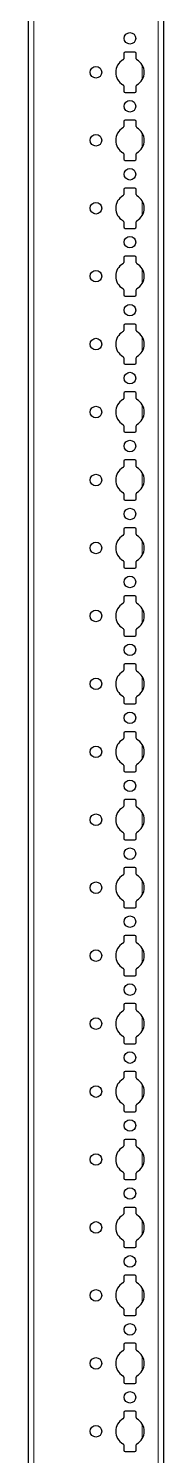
# Model space of a CAD drawing. Header units: millimetres. Extents: x -199 to 3854, y -2247 to 1507.
# Drawn here: x 3255 to 3305, y -336 to 189 of the extents above; entities that cross this region are included whole.
import ezdxf

# ---------------------------------------------------------------- set-up
doc = ezdxf.new("R2010")
doc.units = ezdxf.units.MM

msp = doc.modelspace()

# ---------------------------------------------------------------- linework, layer by layer
at = {"color": 7, "linetype": 'Continuous', "lineweight": 25}
for p, q in [((3254.87, -851.79), (3254.87, 647.21)), ((3304.57, 647.21), (3304.57, -851.79)), ((3289.92, 179.61), (3289.92, 177.73)), ((3294.02, 180.11), (3290.42, 180.11)), ((3294.52, 177.73), (3294.52, 179.61)), ((3289.92, 167.68), (3289.92, 165.81)), ((3290.42, 165.31), (3294.02, 165.31)), ((3294.52, 165.81), (3294.52, 167.68)), ((3289.92, 154.61), (3289.92, 152.73)), ((3294.02, 155.11), (3290.42, 155.11)), ((3294.52, 152.73), (3294.52, 154.61)), ((3289.92, 142.68), (3289.92, 140.81)), ((3294.52, 140.81), (3294.52, 142.68)), ((3290.42, 140.31), (3294.02, 140.31)), ((3289.92, 129.61), (3289.92, 127.73)), ((3294.02, 130.11), (3290.42, 130.11)), ((3294.52, 127.73), (3294.52, 129.61)), ((3289.92, 117.68), (3289.92, 115.81)), ((3294.52, 115.81), (3294.52, 117.68)), ((3290.42, 115.31), (3294.02, 115.31)), ((3294.02, 105.11), (3290.42, 105.11)), ((3289.92, 104.61), (3289.92, 102.73)), ((3294.52, 102.73), (3294.52, 104.61)), ((3289.92, 92.68), (3289.92, 90.81)), ((3290.42, 90.31), (3294.02, 90.31)), ((3294.52, 90.81), (3294.52, 92.68)), ((3289.92, 79.61), (3289.92, 77.73)), ((3294.02, 80.11), (3290.42, 80.11)), ((3294.52, 77.73), (3294.52, 79.61)), ((3289.92, 67.68), (3289.92, 65.81)), ((3290.42, 65.31), (3294.02, 65.31)), ((3294.52, 65.81), (3294.52, 67.68)), ((3289.92, 54.61), (3289.92, 52.73)), ((3294.02, 55.11), (3290.42, 55.11)), ((3294.52, 52.73), (3294.52, 54.61)), ((3289.92, 42.68), (3289.92, 40.81)), ((3294.52, 40.81), (3294.52, 42.68)), ((3290.42, 40.31), (3294.02, 40.31)), ((3289.92, 29.61), (3289.92, 27.73)), ((3294.02, 30.11), (3290.42, 30.11)), ((3294.52, 27.73), (3294.52, 29.61)), ((3289.92, 17.68), (3289.92, 15.81)), ((3294.52, 15.81), (3294.52, 17.68)), ((3290.42, 15.31), (3294.02, 15.31)), ((3289.92, 4.61), (3289.92, 2.73)), ((3294.02, 5.11), (3290.42, 5.11)), ((3294.52, 2.73), (3294.52, 4.61)), ((3289.92, -7.32), (3289.92, -9.19)), ((3290.42, -9.69), (3294.02, -9.69)), ((3294.52, -9.19), (3294.52, -7.32)), ((3289.92, -20.39), (3289.92, -22.27)), ((3294.02, -19.89), (3290.42, -19.89)), ((3294.52, -22.27), (3294.52, -20.39)), ((3289.92, -32.32), (3289.92, -34.19)), ((3290.42, -34.69), (3294.02, -34.69)), ((3294.52, -34.19), (3294.52, -32.32)), ((3289.92, -45.39), (3289.92, -47.27)), ((3294.02, -44.89), (3290.42, -44.89)), ((3294.52, -47.27), (3294.52, -45.39)), ((3289.92, -57.32), (3289.92, -59.19)), ((3294.52, -59.19), (3294.52, -57.32)), ((3290.42, -59.69), (3294.02, -59.69)), ((3289.92, -70.39), (3289.92, -72.27)), ((3294.02, -69.89), (3290.42, -69.89)), ((3294.52, -72.27), (3294.52, -70.39)), ((3289.92, -82.32), (3289.92, -84.19)), ((3294.52, -84.19), (3294.52, -82.32)), ((3290.42, -84.69), (3294.02, -84.69)), ((3289.92, -95.39), (3289.92, -97.27)), ((3294.02, -94.89), (3290.42, -94.89)), ((3294.52, -97.27), (3294.52, -95.39)), ((3289.92, -107.32), (3289.92, -109.19)), ((3290.42, -109.69), (3294.02, -109.69)), ((3294.52, -109.19), (3294.52, -107.32)), ((3289.92, -120.39), (3289.92, -122.27)), ((3294.02, -119.89), (3290.42, -119.89)), ((3294.52, -122.27), (3294.52, -120.39)), ((3289.92, -132.32), (3289.92, -134.19)), ((3290.42, -134.69), (3294.02, -134.69)), ((3294.52, -134.19), (3294.52, -132.32)), ((3289.92, -145.39), (3289.92, -147.27)), ((3294.02, -144.89), (3290.42, -144.89)), ((3294.52, -147.27), (3294.52, -145.39)), ((3289.92, -157.32), (3289.92, -159.19)), ((3294.52, -159.19), (3294.52, -157.32)), ((3290.42, -159.69), (3294.02, -159.69)), ((3289.92, -170.39), (3289.92, -172.27)), ((3294.02, -169.89), (3290.42, -169.89)), ((3294.52, -172.27), (3294.52, -170.39)), ((3289.92, -182.32), (3289.92, -184.19)), ((3294.52, -184.19), (3294.52, -182.32)), ((3290.42, -184.69), (3294.02, -184.69)), ((3289.92, -195.39), (3289.92, -197.27)), ((3294.02, -194.89), (3290.42, -194.89)), ((3294.52, -197.27), (3294.52, -195.39)), ((3289.92, -207.32), (3289.92, -209.19)), ((3290.42, -209.69), (3294.02, -209.69)), ((3294.52, -209.19), (3294.52, -207.32)), ((3289.92, -220.39), (3289.92, -222.27)), ((3294.02, -219.89), (3290.42, -219.89)), ((3294.52, -222.27), (3294.52, -220.39)), ((3289.92, -232.32), (3289.92, -234.19)), ((3290.42, -234.69), (3294.02, -234.69)), ((3294.52, -234.19), (3294.52, -232.32)), ((3289.92, -245.39), (3289.92, -247.27)), ((3294.02, -244.89), (3290.42, -244.89)), ((3294.52, -247.27), (3294.52, -245.39)), ((3289.92, -257.32), (3289.92, -259.19)), ((3290.42, -259.69), (3294.02, -259.69)), ((3294.52, -259.19), (3294.52, -257.32)), ((3289.92, -270.39), (3289.92, -272.27)), ((3294.02, -269.89), (3290.42, -269.89)), ((3294.52, -272.27), (3294.52, -270.39)), ((3289.92, -282.32), (3289.92, -284.19)), ((3294.52, -284.19), (3294.52, -282.32)), ((3290.42, -284.69), (3294.02, -284.69)), ((3289.92, -295.39), (3289.92, -297.27)), ((3294.02, -294.89), (3290.42, -294.89)), ((3294.52, -297.27), (3294.52, -295.39)), ((3289.92, -307.32), (3289.92, -309.19)), ((3290.42, -309.69), (3294.02, -309.69)), ((3294.52, -309.19), (3294.52, -307.32)), ((3294.02, -319.89), (3290.42, -319.89)), ((3289.92, -320.39), (3289.92, -322.27)), ((3294.52, -322.27), (3294.52, -320.39)), ((3289.92, -332.32), (3289.92, -334.19)), ((3290.42, -334.69), (3294.02, -334.69)), ((3294.52, -334.19), (3294.52, -332.32))]:
    msp.add_line(p, q, dxfattribs=at)
at = {"color": 8, "linetype": 'Continuous', "lineweight": 18}
for p, q in [((3256.87, 647.21), (3256.87, -851.79)), ((3302.57, -851.79), (3302.57, 647.21)), ((3296.72, 170), (3296.72, 175.41)), ((3296.72, 145), (3296.72, 150.41)), ((3296.72, 120), (3296.72, 125.41)), ((3296.72, 95), (3296.72, 100.41)), ((3296.72, 70), (3296.72, 75.41)), ((3296.72, 45), (3296.72, 50.41)), ((3296.72, 20), (3296.72, 25.41)), ((3296.72, -5), (3296.72, 0.41)), ((3296.72, -30), (3296.72, -24.59)), ((3296.72, -55), (3296.72, -49.59)), ((3296.72, -80), (3296.72, -74.59)), ((3296.72, -105), (3296.72, -99.59)), ((3296.72, -130), (3296.72, -124.59)), ((3296.72, -155), (3296.72, -149.59)), ((3296.72, -180), (3296.72, -174.59)), ((3296.72, -205), (3296.72, -199.59)), ((3296.72, -230), (3296.72, -224.59)), ((3296.72, -255), (3296.72, -249.59)), ((3296.72, -280), (3296.72, -274.59)), ((3296.72, -305), (3296.72, -299.59)), ((3296.72, -330), (3296.72, -324.59))]:
    msp.add_line(p, q, dxfattribs=at)
at = {"color": 7, "linetype": 'Continuous', "lineweight": 25}
for centre, radius in [((3292.22, 185.21), 2.12), ((3279.72, 172.71), 2.13), ((3292.22, 160.21), 2.12), ((3279.72, 147.71), 2.13), ((3292.22, 135.21), 2.12), ((3279.72, 122.71), 2.13), ((3292.22, 110.21), 2.12), ((3279.72, 97.71), 2.13), ((3292.22, 85.21), 2.12), ((3279.72, 72.71), 2.13), ((3292.22, 60.21), 2.12), ((3279.72, 47.71), 2.13), ((3292.22, 35.21), 2.12), ((3279.72, 22.71), 2.13), ((3292.22, 10.21), 2.12), ((3279.72, -2.29), 2.13), ((3292.22, -14.79), 2.12), ((3279.72, -27.29), 2.13), ((3292.22, -39.79), 2.12), ((3279.72, -52.29), 2.13), ((3292.22, -64.79), 2.12), ((3279.72, -77.29), 2.13), ((3292.22, -89.79), 2.12), ((3279.72, -102.29), 2.13), ((3292.22, -114.79), 2.12), ((3279.72, -127.29), 2.13), ((3292.22, -139.79), 2.12), ((3279.72, -152.29), 2.13), ((3292.22, -164.79), 2.12), ((3279.72, -177.29), 2.13), ((3292.22, -189.79), 2.12), ((3279.72, -202.29), 2.13), ((3292.22, -214.79), 2.12), ((3279.72, -227.29), 2.13), ((3292.22, -239.79), 2.12), ((3279.72, -252.29), 2.13), ((3292.22, -264.79), 2.12), ((3279.72, -277.29), 2.13), ((3292.22, -289.79), 2.12), ((3279.72, -302.29), 2.13), ((3292.22, -314.79), 2.12), ((3279.72, -327.29), 2.13)]:
    msp.add_circle(centre, radius, dxfattribs=at)
for centre, radius, start, end in [((3290.42, 179.61), 0.5, 90, 180), ((3294.02, 179.61), 0.5, 360, 90), ((3292.22, 172.71), 5.25, 119.1407, 240.8593), ((3289.42, 177.73), 0.5, 299.1407, 0), ((3295.02, 177.73), 0.5, 180, 240.8593), ((3292.22, 172.71), 5.25, 299.1407, 60.8593), ((3289.42, 167.68), 0.5, 0, 60.8593), ((3295.02, 167.68), 0.5, 119.1407, 180), ((3290.42, 165.81), 0.5, 180, 270), ((3294.02, 165.81), 0.5, 270, 0), ((3292.22, 147.71), 5.25, 119.1407, 240.8593), ((3289.42, 152.73), 0.5, 299.1407, 0), ((3290.42, 154.61), 0.5, 90, 180), ((3294.02, 154.61), 0.5, 360, 90), ((3295.02, 152.73), 0.5, 180, 240.8593), ((3292.22, 147.71), 5.25, 299.1407, 60.8593), ((3289.42, 142.68), 0.5, 0, 60.8593), ((3295.02, 142.68), 0.5, 119.1407, 180), ((3290.42, 140.81), 0.5, 180, 270), ((3294.02, 140.81), 0.5, 270, 0), ((3292.22, 122.71), 5.25, 119.1407, 240.8593), ((3289.42, 127.73), 0.5, 299.1407, 0), ((3290.42, 129.61), 0.5, 90, 180), ((3294.02, 129.61), 0.5, 0, 90), ((3295.02, 127.73), 0.5, 180, 240.8593), ((3292.22, 122.71), 5.25, 299.1407, 60.8593), ((3289.42, 117.68), 0.5, 0, 60.8593), ((3290.42, 115.81), 0.5, 180, 270), ((3294.02, 115.81), 0.5, 270, 0), ((3295.02, 117.68), 0.5, 119.1407, 180), ((3290.42, 104.61), 0.5, 90, 180), ((3294.02, 104.61), 0.5, 0, 90), ((3292.22, 97.71), 5.25, 119.1407, 240.8593), ((3289.42, 102.73), 0.5, 299.1407, 0), ((3295.02, 102.73), 0.5, 180, 240.8593), ((3292.22, 97.71), 5.25, 299.1407, 60.8593), ((3289.42, 92.68), 0.5, 0, 60.8593), ((3290.42, 90.81), 0.5, 180, 270), ((3294.02, 90.81), 0.5, 270, 0), ((3295.02, 92.68), 0.5, 119.1407, 180), ((3290.42, 79.61), 0.5, 90, 180), ((3294.02, 79.61), 0.5, 0, 90), ((3292.22, 72.71), 5.25, 119.1407, 240.8593), ((3289.42, 77.73), 0.5, 299.1407, 0), ((3295.02, 77.73), 0.5, 180, 240.8593), ((3292.22, 72.71), 5.25, 299.1407, 60.8593), ((3289.42, 67.68), 0.5, 0, 60.8593), ((3290.42, 65.81), 0.5, 180, 270), ((3294.02, 65.81), 0.5, 270, 0), ((3295.02, 67.68), 0.5, 119.1407, 180), ((3289.42, 52.73), 0.5, 299.1407, 0), ((3290.42, 54.61), 0.5, 90, 180), ((3294.02, 54.61), 0.5, 0, 90), ((3295.02, 52.73), 0.5, 180, 240.8593), ((3292.22, 47.71), 5.25, 119.1407, 240.8593), ((3292.22, 47.71), 5.25, 299.1407, 60.8593), ((3289.42, 42.68), 0.5, 0, 60.8593), ((3295.02, 42.68), 0.5, 119.1407, 180), ((3290.42, 40.81), 0.5, 180, 270), ((3294.02, 40.81), 0.5, 270, 0), ((3292.22, 22.71), 5.25, 119.1407, 240.8593), ((3289.42, 27.73), 0.5, 299.1407, 0), ((3290.42, 29.61), 0.5, 90, 180), ((3294.02, 29.61), 0.5, 0, 90), ((3295.02, 27.73), 0.5, 180, 240.8593), ((3292.22, 22.71), 5.25, 299.1407, 60.8593), ((3289.42, 17.68), 0.5, 0, 60.8593), ((3290.42, 15.81), 0.5, 180, 270), ((3294.02, 15.81), 0.5, 270, 0), ((3295.02, 17.68), 0.5, 119.1407, 180), ((3292.22, -2.29), 5.25, 119.1407, 240.8593), ((3289.42, 2.73), 0.5, 299.1407, 0), ((3290.42, 4.61), 0.5, 90, 180), ((3294.02, 4.61), 0.5, 0, 90), ((3295.02, 2.73), 0.5, 180, 240.8593), ((3292.22, -2.29), 5.25, 299.1407, 60.8593), ((3289.42, -7.32), 0.5, 0, 60.8593), ((3290.42, -9.19), 0.5, 180, 270), ((3294.02, -9.19), 0.5, 270, 0), ((3295.02, -7.32), 0.5, 119.1407, 180), ((3290.42, -20.39), 0.5, 90, 180), ((3294.02, -20.39), 0.5, 0, 90), ((3292.22, -27.29), 5.25, 119.1407, 240.8593), ((3289.42, -22.27), 0.5, 299.1407, 0), ((3295.02, -22.27), 0.5, 180, 240.8593), ((3292.22, -27.29), 5.25, 299.1407, 60.8593), ((3289.42, -32.32), 0.5, 0, 60.8593), ((3290.42, -34.19), 0.5, 180, 270), ((3294.02, -34.19), 0.5, 270, 0), ((3295.02, -32.32), 0.5, 119.1407, 180), ((3290.42, -45.39), 0.5, 90, 180), ((3294.02, -45.39), 0.5, 0, 90), ((3292.22, -52.29), 5.25, 119.1407, 240.8593), ((3289.42, -47.27), 0.5, 299.1407, 0), ((3295.02, -47.27), 0.5, 180, 240.8593), ((3292.22, -52.29), 5.25, 299.1407, 60.8593), ((3289.42, -57.32), 0.5, 0, 60.8593), ((3295.02, -57.32), 0.5, 119.1407, 180), ((3290.42, -59.19), 0.5, 180, 270), ((3294.02, -59.19), 0.5, 270, 0), ((3292.22, -77.29), 5.25, 119.1407, 240.8593), ((3289.42, -72.27), 0.5, 299.1407, 0), ((3290.42, -70.39), 0.5, 90, 180), ((3294.02, -70.39), 0.5, 0, 90), ((3295.02, -72.27), 0.5, 180, 240.8593), ((3292.22, -77.29), 5.25, 299.1407, 60.8593), ((3289.42, -82.32), 0.5, 0, 60.8593), ((3295.02, -82.32), 0.5, 119.1407, 180), ((3290.42, -84.19), 0.5, 180, 270), ((3294.02, -84.19), 0.5, 270, 0), ((3292.22, -102.29), 5.25, 119.1407, 240.8593), ((3289.42, -97.27), 0.5, 299.1407, 0), ((3290.42, -95.39), 0.5, 90, 180), ((3294.02, -95.39), 0.5, 0, 90), ((3295.02, -97.27), 0.5, 180, 240.8593), ((3292.22, -102.29), 5.25, 299.1407, 60.8593), ((3289.42, -107.32), 0.5, 0, 60.8593), ((3290.42, -109.19), 0.5, 180, 270), ((3294.02, -109.19), 0.5, 270, 0), ((3295.02, -107.32), 0.5, 119.1407, 180), ((3290.42, -120.39), 0.5, 90, 180), ((3294.02, -120.39), 0.5, 0, 90), ((3292.22, -127.29), 5.25, 119.1407, 240.8593), ((3289.42, -122.27), 0.5, 299.1407, 0), ((3295.02, -122.27), 0.5, 180, 240.8593), ((3292.22, -127.29), 5.25, 299.1407, 60.8593), ((3289.42, -132.32), 0.5, 0, 60.8593), ((3290.42, -134.19), 0.5, 180, 270), ((3294.02, -134.19), 0.5, 270, 0), ((3295.02, -132.32), 0.5, 119.1407, 180), ((3290.42, -145.39), 0.5, 90, 180), ((3294.02, -145.39), 0.5, 0, 90), ((3292.22, -152.29), 5.25, 119.1407, 240.8593), ((3289.42, -147.27), 0.5, 299.1407, 0), ((3295.02, -147.27), 0.5, 180, 240.8593), ((3292.22, -152.29), 5.25, 299.1407, 60.8593), ((3289.42, -157.32), 0.5, 0, 60.8593), ((3295.02, -157.32), 0.5, 119.1407, 180), ((3290.42, -159.19), 0.5, 180, 270), ((3294.02, -159.19), 0.5, 270, 0), ((3292.22, -177.29), 5.25, 119.1407, 240.8593), ((3289.42, -172.27), 0.5, 299.1407, 0), ((3290.42, -170.39), 0.5, 90, 180), ((3294.02, -170.39), 0.5, 0, 90), ((3295.02, -172.27), 0.5, 180, 240.8593), ((3292.22, -177.29), 5.25, 299.1407, 60.8593), ((3289.42, -182.32), 0.5, 0, 60.8593), ((3295.02, -182.32), 0.5, 119.1407, 180), ((3290.42, -184.19), 0.5, 180, 270), ((3294.02, -184.19), 0.5, 270, 0), ((3292.22, -202.29), 5.25, 119.1407, 240.8593), ((3289.42, -197.27), 0.5, 299.1407, 0), ((3290.42, -195.39), 0.5, 90, 180), ((3294.02, -195.39), 0.5, 0, 90), ((3295.02, -197.27), 0.5, 180, 240.8593), ((3292.22, -202.29), 5.25, 299.1407, 60.8593), ((3289.42, -207.32), 0.5, 0, 60.8593), ((3290.42, -209.19), 0.5, 180, 270), ((3294.02, -209.19), 0.5, 270, 0), ((3295.02, -207.32), 0.5, 119.1407, 180), ((3290.42, -220.39), 0.5, 90, 180), ((3294.02, -220.39), 0.5, 0, 90), ((3292.22, -227.29), 5.25, 119.1407, 240.8593), ((3289.42, -222.27), 0.5, 299.1407, 0), ((3295.02, -222.27), 0.5, 180, 240.8593), ((3292.22, -227.29), 5.25, 299.1407, 60.8593), ((3289.42, -232.32), 0.5, 0, 60.8593), ((3290.42, -234.19), 0.5, 180, 270), ((3294.02, -234.19), 0.5, 270, 0), ((3295.02, -232.32), 0.5, 119.1407, 180), ((3290.42, -245.39), 0.5, 90, 180), ((3294.02, -245.39), 0.5, 0, 90), ((3292.22, -252.29), 5.25, 119.1407, 240.8593), ((3289.42, -247.27), 0.5, 299.1407, 0), ((3295.02, -247.27), 0.5, 180, 240.8593), ((3292.22, -252.29), 5.25, 299.1407, 60.8593), ((3289.42, -257.32), 0.5, 0, 60.8593), ((3295.02, -257.32), 0.5, 119.1407, 180), ((3290.42, -259.19), 0.5, 180, 270), ((3294.02, -259.19), 0.5, 270, 0), ((3292.22, -277.29), 5.25, 119.1407, 240.8593), ((3289.42, -272.27), 0.5, 299.1407, 0), ((3290.42, -270.39), 0.5, 90, 180), ((3294.02, -270.39), 0.5, 0, 90), ((3295.02, -272.27), 0.5, 180, 240.8593), ((3292.22, -277.29), 5.25, 299.1407, 60.8593), ((3289.42, -282.32), 0.5, 0, 60.8593), ((3295.02, -282.32), 0.5, 119.1407, 180), ((3290.42, -284.19), 0.5, 180, 270), ((3294.02, -284.19), 0.5, 270, 0), ((3292.22, -302.29), 5.25, 119.1407, 240.8593), ((3289.42, -297.27), 0.5, 299.1407, 0), ((3290.42, -295.39), 0.5, 90, 180), ((3294.02, -295.39), 0.5, 0, 90), ((3295.02, -297.27), 0.5, 180, 240.8593), ((3292.22, -302.29), 5.25, 299.1407, 60.8593), ((3289.42, -307.32), 0.5, 0, 60.8593), ((3290.42, -309.19), 0.5, 180, 270), ((3294.02, -309.19), 0.5, 270, 0), ((3295.02, -307.32), 0.5, 119.1407, 180), ((3290.42, -320.39), 0.5, 90, 180), ((3294.02, -320.39), 0.5, 0, 90), ((3292.22, -327.29), 5.25, 119.1407, 240.8593), ((3289.42, -322.27), 0.5, 299.1407, 0), ((3295.02, -322.27), 0.5, 180, 240.8593), ((3292.22, -327.29), 5.25, 299.1407, 60.8593), ((3289.42, -332.32), 0.5, 0, 60.8593), ((3290.42, -334.19), 0.5, 180, 270), ((3294.02, -334.19), 0.5, 270, 0), ((3295.02, -332.32), 0.5, 119.1407, 180)]:
    msp.add_arc(centre, radius, start, end, dxfattribs=at)

doc.saveas('drawing.dxf')
